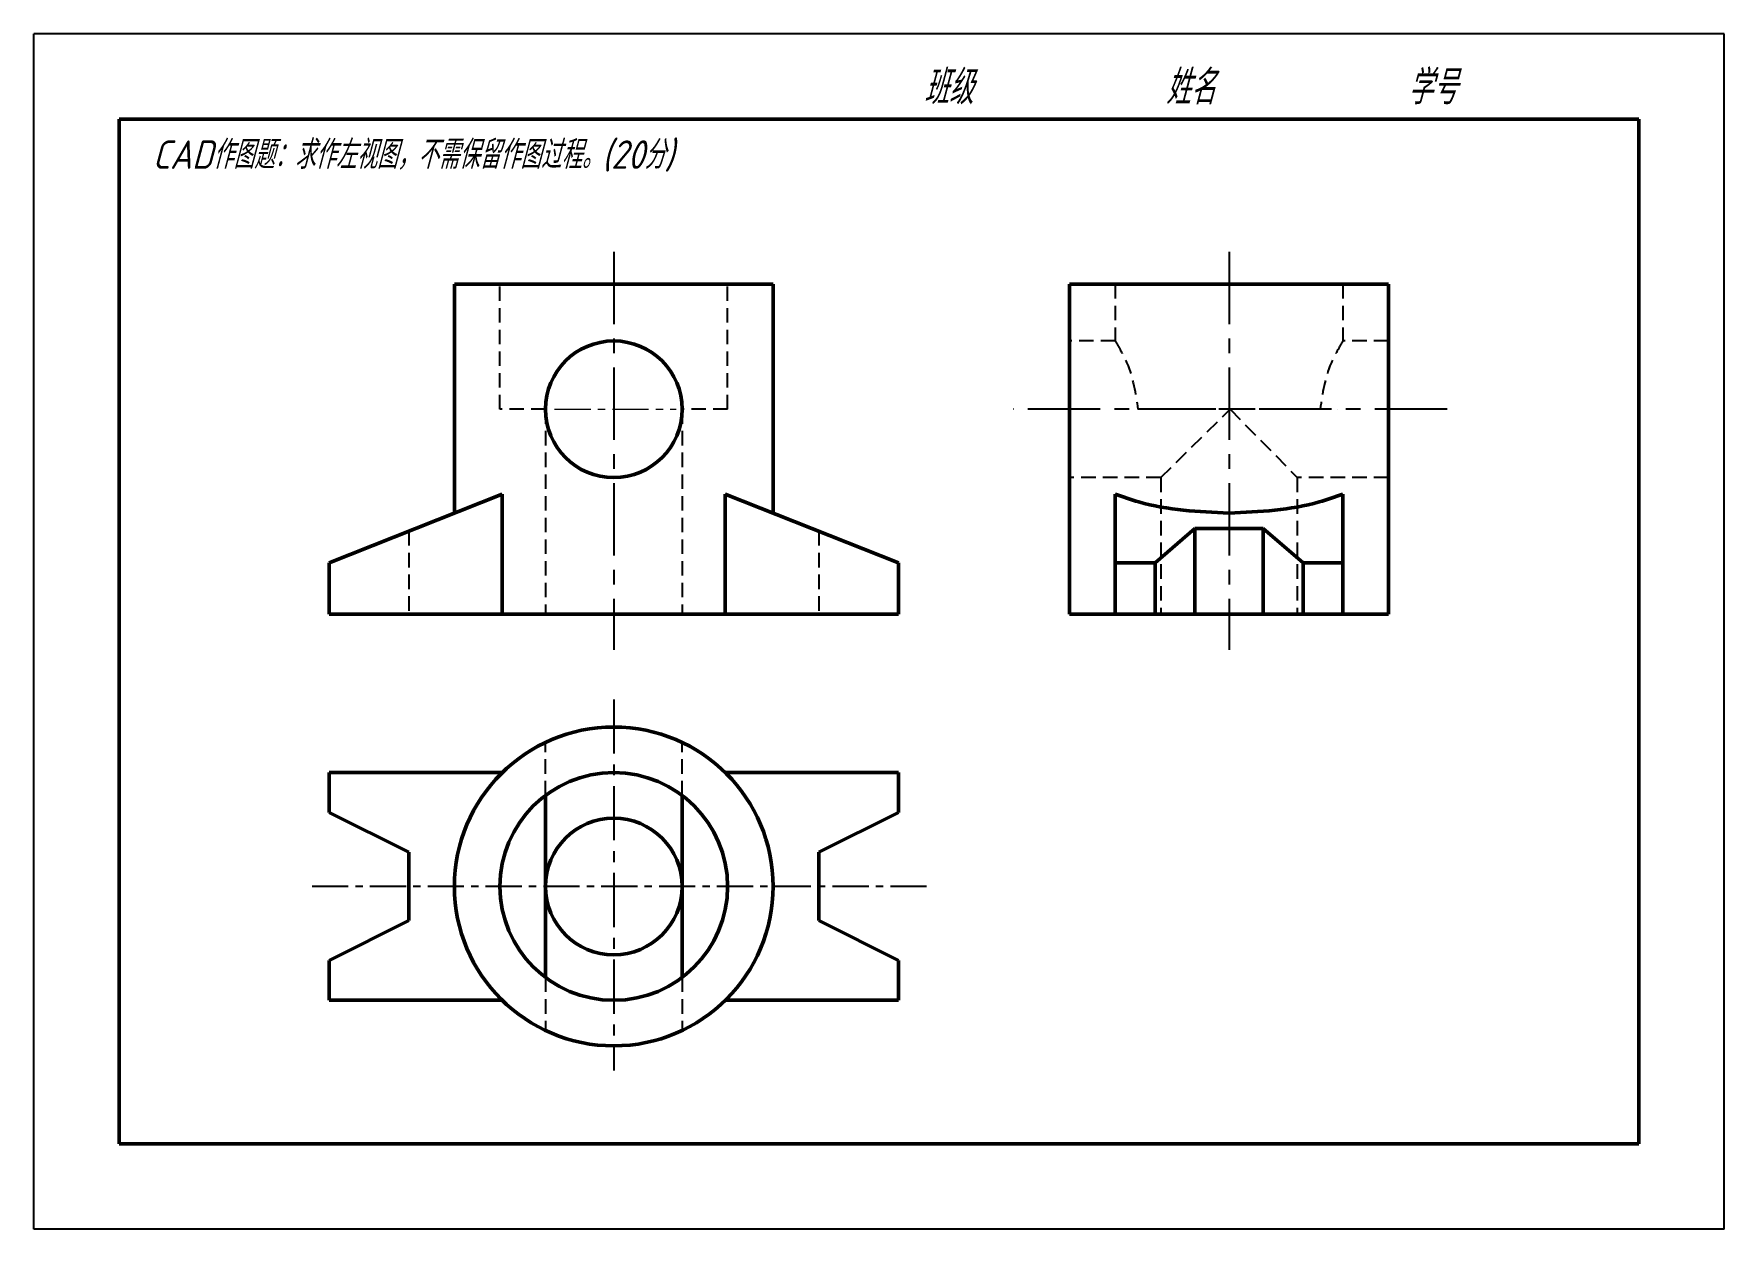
# Model space of a CAD drawing. Header units: millimetres. Extents: x 0 to 297, y 0 to 210.
import ezdxf

# ---------------------------------------------------------------- set-up
doc = ezdxf.new("R2010")
doc.units = ezdxf.units.MM
for name, pattern in [('ACAD_ISO02W100', [15, 12, -3]), ('CENTER', [50.8, 31.75, -6.35, 6.35, -6.35]), ('DASHED', [19.05, 12.7, -6.35])]:
    doc.linetypes.add(name, pattern=pattern)
for name, color, linetype, lineweight in [('A0粗实线', 7, 'Continuous', 50), ('A2点画线', 7, 'CENTER', 15), ('A3虚线', 7, 'ACAD_ISO02W100', 20), ('A5文字', 7, 'Continuous', 25), ('外框线', 7, 'Continuous', 60)]:
    doc.layers.add(name, color=color, linetype=linetype, lineweight=lineweight)
doc.layers.add('图框文字', color=7, linetype='Continuous')
doc.layers.add('纸张边框细线', color=7, linetype='Continuous')
doc.styles.add('gb', font='gbeitc.shx', dxfattribs={"bigfont": 'gbcbig.shx'})
doc.styles.add('题目文字', font='gbeitc.shx', dxfattribs={"height": 5, "bigfont": 'gbcbig.shx'})

msp = doc.modelspace()

# ---------------------------------------------------------------- linework, layer by layer
at = {"layer": 'A0粗实线', "linetype": 'ByBlock', "lineweight": 50}
for p, q in [((129.9, 166.04), (73.9, 166.04)), ((129.9, 166.04), (73.9, 166.04)), ((238, 166.04), (182, 166.04)), ((182, 166.04), (182, 108.04)), ((238, 166.04), (238, 108.04)), ((51.9, 117.04), (82.3, 129.15)), ((151.9, 117.04), (121.49, 129.15)), ((190, 129.15), (190, 108.04)), ((230, 129.15), (230, 108.04)), ((204, 123.1), (204, 108.04)), ((216, 123.1), (204, 123.1)), ((216, 123.1), (216, 108.04)), ((51.9, 117.04), (51.9, 108.04)), ((151.9, 117.04), (151.9, 108.04)), ((197, 117.04), (190, 117.04)), ((197, 117.04), (197, 108.04)), ((223, 117.04), (223, 108.04)), ((230, 117.04), (223, 117.04)), ((151.9, 108.04), (51.9, 108.04)), ((151.9, 108.04), (51.9, 108.04)), ((238, 108.04), (182, 108.04)), ((51.9, 80.21), (51.9, 73.21)), ((151.9, 80.21), (151.9, 73.21)), ((89.9, 76.21), (89.9, 44.21)), ((113.9, 76.21), (113.9, 44.21)), ((65.9, 66.21), (65.9, 54.21)), ((137.9, 66.21), (137.9, 54.21))]:
    msp.add_line(p, q, dxfattribs=at)
at = {"layer": 'A0粗实线', "linetype": 'Continuous', "lineweight": 50}
for p, q in [((73.9, 166.04), (73.9, 125.8)), ((129.9, 166.04), (129.9, 125.8)), ((82.3, 108.04), (82.3, 129.15)), ((121.49, 108.04), (121.49, 129.15)), ((82.3, 80.21), (51.9, 80.21)), ((121.49, 80.21), (151.9, 80.21)), ((51.9, 73.21), (65.9, 66.21)), ((151.9, 73.21), (137.9, 66.21)), ((51.9, 47.21), (65.9, 54.21)), ((151.9, 47.21), (137.9, 54.21)), ((51.9, 47.21), (51.9, 40.21)), ((151.9, 47.21), (151.9, 40.21)), ((82.3, 40.21), (51.9, 40.21)), ((121.49, 40.21), (151.9, 40.21))]:
    msp.add_line(p, q, dxfattribs=at)
at = {"layer": 'A0粗实线'}
for p, q in [((197, 117.04), (204, 123.1)), ((223, 117.04), (216, 123.1))]:
    msp.add_line(p, q, dxfattribs=at)
at = {"layer": 'A0粗实线', "linetype": 'ByBlock', "lineweight": 50}
for centre, radius in [((101.9, 144.04), 12), ((101.9, 60.21), 28), ((101.9, 60.21), 20), ((101.9, 60.21), 12)]:
    msp.add_circle(centre, radius, dxfattribs=at)
msp.add_spline([(190, 129.15), (194.15, 127.76), (210, 125.8)], degree=3, dxfattribs=at)
at = {"layer": 'A0粗实线', "linetype": 'ByBlock', "lineweight": 50, "end_tangent": (-1, 0)}
msp.add_spline([(230, 129.15), (225.85, 127.76), (210, 125.8)], degree=3, dxfattribs=at)
at = {"layer": 'A2点画线', "linetype": 'CENTER', "lineweight": 25, "ltscale": 0.4}
for p, q in [((101.9, 171.7), (101.9, 101.75)), ((210, 171.7), (210, 101.75)), ((248.32, 144.04), (172.06, 144.04)), ((190.32, 144.04), (190.32, 144.04)), ((190.9, 144.04), (190.9, 144.04)), ((190.9, 144.04), (190.9, 144.04)), ((190.9, 144.04), (190.9, 144.04)), ((192.07, 144.04), (192.07, 144.04)), ((192.07, 144.04), (192.07, 144.04)), ((194.15, 144.04), (194.15, 144.04)), ((225.85, 144.04), (225.85, 144.04)), ((227.93, 144.04), (227.93, 144.04)), ((227.93, 144.04), (227.93, 144.04)), ((229.1, 144.04), (229.1, 144.04)), ((229.1, 144.04), (229.1, 144.04)), ((229.1, 144.04), (229.1, 144.04))]:
    msp.add_line(p, q, dxfattribs=at)
at = {"layer": 'A2点画线', "ltscale": 0.2}
msp.add_line((91.5, 144.04), (112.87, 144.04), dxfattribs=at)
at = {"layer": 'A2点画线', "linetype": 'CENTER', "lineweight": 25, "ltscale": 0.3}
msp.add_line((101.9, 93.08), (101.9, 27.89), dxfattribs=at)
at = {"layer": 'A2点画线', "linetype": 'CENTER', "lineweight": 25, "ltscale": 0.2}
msp.add_line((156.85, 60.21), (47.94, 60.21), dxfattribs=at)
at = {"layer": 'A3虚线', "linetype": 'DASHED', "lineweight": 25, "ltscale": 0.2}
for p, q in [((81.9, 144.04), (81.9, 166.04)), ((121.9, 144.04), (121.9, 166.04)), ((190, 166.04), (190, 156.04)), ((230, 166.04), (230, 156.04)), ((190, 156.04), (182, 156.04)), ((238, 156.04), (230, 156.04)), ((89.9, 144.04), (81.9, 144.04)), ((89.9, 144.04), (89.9, 108.04)), ((121.9, 144.04), (113.9, 144.04)), ((113.9, 144.04), (113.9, 108.04)), ((226, 144.04), (194, 144.04)), ((194, 144.04), (194, 144.04)), ((198, 144.04), (198, 144.04)), ((198, 132.04), (210.19, 144.04)), ((210.19, 144.04), (222, 132.04)), ((222, 144.04), (222, 144.04)), ((226, 144.04), (226, 144.04)), ((198, 132.04), (182, 132.04)), ((198, 132.04), (198, 108.04)), ((238, 132.04), (222, 132.04)), ((222, 132.04), (222, 108.04)), ((65.9, 122.62), (65.9, 108.04)), ((137.9, 122.62), (137.9, 108.04)), ((89.9, 76.21), (89.9, 85.51)), ((113.9, 76.21), (113.9, 85.51)), ((89.9, 44.21), (89.9, 34.92)), ((113.9, 44.21), (113.9, 34.92))]:
    msp.add_line(p, q, dxfattribs=at)
for points in [[(190, 156.04), (190.9, 154.46), (192.07, 152.13), (194, 144.04)], [(230, 156.04), (229.1, 154.46), (227.93, 152.13), (226, 144.04)]]:
    msp.add_spline(points, degree=3, dxfattribs=at)
at = {"layer": '外框线', "linetype": 'ByBlock', "lineweight": 50}
for p, q in [((282, 195), (15, 195)), ((15, 195), (15, 15)), ((282, 195), (282, 15)), ((282, 15), (15, 15))]:
    msp.add_line(p, q, dxfattribs=at)
at = {"layer": '纸张边框细线'}
for p, q in [((297, 210), (0, 210)), ((0, 0), (0, 210)), ((297, 0), (297, 210)), ((297, 0), (0, 0))]:
    msp.add_line(p, q, dxfattribs=at)

# ---------------------------------------------------------------- texts
at = {"layer": 'A5文字', "insert": (20.87, 191.28), "char_height": 5, "attachment_point": 1, "style": '题目文字'}
msp.add_mtext_dynamic_manual_height_columns('CAD作图题：求作左视图，不需保留作图过程。(20分)', width=235.6407, gutter_width=25, heights=[7.03], dxfattribs=at)
at = {"layer": '图框文字', "style": 'gb'}
for s, p in [('班级', (156.36, 197.62)), ('姓名', (198.86, 197.62)), ('学号', (241.39, 197.62))]:
    msp.add_text(s, height=6, dxfattribs=at).set_placement(p)

doc.saveas('drawing.dxf')
